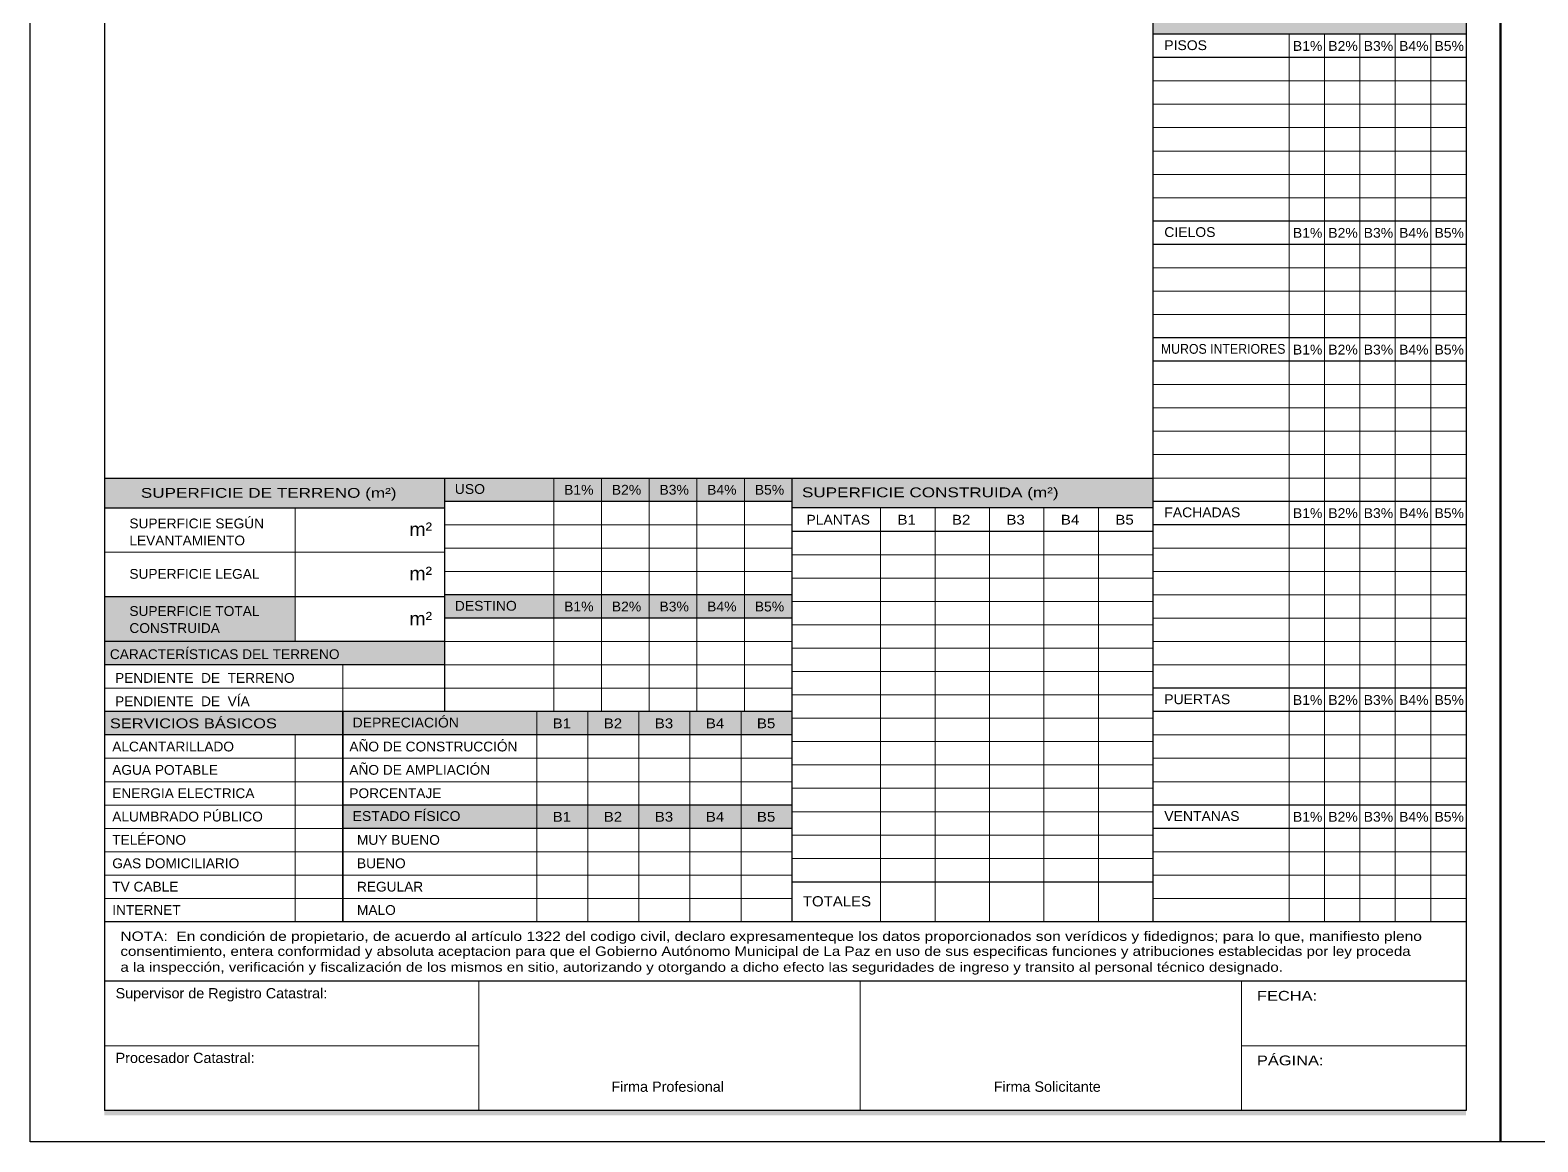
# Model space of a CAD drawing. Header units: inches. Extents: x 13.1 to 77.9, y 9.9 to 37.9.
# Drawn here: x 13.07 to 35.21, y 9.85 to 26.19 of the extents above; entities that cross this region are included whole.
import ezdxf

# ---------------------------------------------------------------- set-up
doc = ezdxf.new("R2010")
doc.units = ezdxf.units.IN
doc.header["$MEASUREMENT"] = 0
for name, color, linetype, lineweight in [('F_H', 253, 'Continuous', 13), ('F_NUEVA', 43, 'Continuous', 25), ('F_TEXT', 250, 'Continuous', 13), ('F_TEXTONUEVO', 250, 'Continuous', 13)]:
    doc.layers.add(name, color=color, linetype=linetype, lineweight=lineweight)
doc.layers.add('F_Layer01', color=7, linetype='Continuous')
doc.styles.add('ARIAL', font='arial.ttf', dxfattribs={"height": 0.2})

msp = doc.modelspace()

# ---------------------------------------------------------------- hatches: boundary and pattern name
at = {"layer": 'F_H'}
for points in [[(34.157, 26.127), (34.157, 26.47), (29.557, 26.47), (29.557, 26.127)], [(14.157, 19.605), (14.157, 19.165), (19.157, 19.165), (19.157, 19.605)], [(24.257, 19.262), (24.257, 19.605), (19.157, 19.605), (19.157, 19.262)], [(29.557, 19.165), (29.557, 19.605), (24.257, 19.605), (24.257, 19.165)], [(14.157, 17.865), (14.157, 17.203), (16.957, 17.203), (16.957, 17.865)], [(24.257, 17.546), (24.257, 17.889), (19.157, 17.889), (19.157, 17.546)], [(14.157, 17.203), (14.157, 16.86), (19.157, 16.86), (19.157, 17.203)], [(17.657, 15.83), (17.657, 16.173), (14.157, 16.173), (14.157, 15.83)], [(24.257, 15.83), (24.257, 16.173), (17.657, 16.173), (17.657, 15.83)], [(24.257, 14.457), (24.257, 14.8), (17.657, 14.8), (17.657, 14.457)]]:
    msp.add_hatch(color=256, dxfattribs=at).paths.add_polyline_path(points)
at = {"layer": 'F_Layer01', "true_color": 0x6eb1b7}
h = msp.add_hatch(color=143, dxfattribs=at)
h.dxf.hatch_style = 2
h.paths.add_polyline_path([(34.157, 10.239), (14.157, 10.239), (14.157, 10.313), (34.157, 10.313)])

# ---------------------------------------------------------------- linework, layer by layer
at = {"layer": 'Defpoints', "color": 2}
for points in [[(34.665, 37.852), (34.665, 9.852), (13.065, 9.852), (13.065, 37.852)], [(56.257, 37.852), (56.257, 9.852), (34.657, 9.852), (34.657, 37.852)]]:
    msp.add_lwpolyline(points, close=True, dxfattribs=at)
at = {"layer": 'F_NUEVA', "color": 7}
for p, q in [((14.157, 37.313), (14.157, 10.313)), ((34.157, 37.313), (34.157, 10.313)), ((29.557, 35.874), (29.557, 13.084)), ((34.157, 26.127), (29.557, 26.127)), ((34.157, 25.783), (29.557, 25.783)), ((34.157, 23.381), (29.557, 23.381)), ((34.157, 23.038), (29.557, 23.038)), ((34.157, 21.665), (29.557, 21.665)), ((34.157, 21.321), (29.557, 21.321)), ((14.157, 19.605), (14.157, 16.516)), ((14.157, 19.605), (29.557, 19.605)), ((19.157, 16.173), (19.157, 19.605)), ((24.257, 13.084), (24.257, 19.605)), ((29.557, 19.605), (29.557, 13.084)), ((14.157, 19.165), (19.157, 19.165)), ((24.257, 19.262), (19.157, 19.262)), ((29.557, 19.165), (24.257, 19.165)), ((34.157, 19.262), (29.557, 19.262)), ((34.157, 18.919), (29.557, 18.919)), ((29.557, 18.822), (24.257, 18.822)), ((14.157, 17.865), (19.157, 17.865)), ((24.257, 17.889), (19.157, 17.889)), ((24.257, 17.546), (19.157, 17.546)), ((19.157, 17.203), (14.157, 17.203)), ((19.157, 16.86), (14.157, 16.86)), ((34.157, 16.516), (29.557, 16.516)), ((17.657, 16.173), (14.157, 16.173)), ((24.257, 16.173), (17.657, 16.173)), ((17.657, 16.173), (17.657, 13.084)), ((17.657, 13.084), (17.657, 16.173)), ((34.157, 16.173), (29.557, 16.173)), ((17.657, 15.83), (14.157, 15.83)), ((24.257, 15.83), (17.657, 15.83)), ((23.257, 15.83), (17.657, 15.83)), ((24.257, 15.83), (17.657, 15.83)), ((24.257, 15.83), (18.657, 15.83)), ((24.257, 14.8), (17.657, 14.8)), ((34.157, 14.8), (29.557, 14.8)), ((24.257, 14.457), (17.657, 14.457)), ((34.157, 14.457), (29.557, 14.457)), ((24.257, 13.674), (29.557, 13.674)), ((34.157, 13.084), (14.157, 13.084)), ((34.157, 12.213), (14.157, 12.213)), ((34.157, 10.313), (14.157, 10.313))]:
    msp.add_line(p, q, dxfattribs=at)
at = {"layer": 'F_TEXTONUEVO', "color": 7}
for p, q in [((31.557, 13.084), (31.557, 26.127)), ((32.077, 23.381), (32.077, 26.127)), ((32.597, 23.381), (32.597, 26.127)), ((33.117, 23.381), (33.117, 26.127)), ((33.637, 23.381), (33.637, 26.127)), ((34.157, 25.44), (29.557, 25.44)), ((34.157, 25.097), (29.557, 25.097)), ((34.157, 24.754), (29.557, 24.754)), ((34.157, 24.41), (29.557, 24.41)), ((34.157, 24.067), (29.557, 24.067)), ((34.157, 23.724), (29.557, 23.724)), ((32.077, 19.262), (32.077, 23.381)), ((32.597, 19.262), (32.597, 23.381)), ((33.117, 19.262), (33.117, 23.381)), ((33.637, 19.262), (33.637, 23.381)), ((34.157, 22.694), (29.557, 22.694)), ((34.157, 22.351), (29.557, 22.351)), ((34.157, 22.008), (29.557, 22.008)), ((34.157, 20.978), (29.557, 20.978)), ((34.157, 20.635), (29.557, 20.635)), ((34.157, 20.292), (29.557, 20.292)), ((34.157, 19.949), (29.557, 19.949)), ((20.757, 16.173), (20.757, 19.605)), ((21.457, 16.173), (21.457, 19.605)), ((22.157, 16.173), (22.157, 19.605)), ((22.857, 16.173), (22.857, 19.605)), ((23.557, 16.173), (23.557, 19.605)), ((34.157, 19.605), (29.557, 19.605)), ((16.957, 17.203), (16.957, 19.165)), ((25.557, 19.165), (25.557, 13.084)), ((26.357, 19.165), (26.357, 13.084)), ((27.157, 19.165), (27.157, 13.084)), ((27.957, 19.165), (27.957, 13.084)), ((28.757, 19.165), (28.757, 13.084)), ((32.077, 13.084), (32.077, 19.262)), ((32.597, 13.084), (32.597, 19.262)), ((33.117, 13.084), (33.117, 19.262)), ((33.637, 13.084), (33.637, 19.262)), ((24.257, 18.919), (19.157, 18.919)), ((14.157, 18.515), (19.157, 18.515)), ((24.257, 18.576), (19.157, 18.576)), ((29.557, 18.479), (24.257, 18.479)), ((34.157, 18.576), (29.557, 18.576)), ((24.257, 18.232), (19.157, 18.232)), ((34.157, 18.232), (29.557, 18.232)), ((29.557, 18.136), (24.257, 18.136)), ((24.257, 17.792), (29.557, 17.792)), ((34.157, 17.889), (29.557, 17.889)), ((34.157, 17.546), (29.557, 17.546)), ((24.257, 17.449), (29.557, 17.449)), ((14.157, 17.203), (19.157, 17.203)), ((19.157, 17.203), (24.257, 17.203)), ((24.257, 17.106), (29.557, 17.106)), ((34.157, 17.203), (29.557, 17.203)), ((19.157, 16.86), (14.157, 16.86)), ((17.657, 16.173), (17.657, 16.86)), ((19.157, 16.86), (17.957, 16.86)), ((19.157, 16.86), (24.257, 16.86)), ((34.157, 16.86), (29.557, 16.86)), ((24.257, 16.763), (29.557, 16.763)), ((19.157, 16.516), (14.157, 16.516)), ((24.257, 16.516), (19.157, 16.516)), ((24.257, 16.42), (29.557, 16.42)), ((20.507, 13.084), (20.507, 16.173)), ((21.257, 13.084), (21.257, 16.173)), ((22.007, 13.084), (22.007, 16.173)), ((22.757, 13.084), (22.757, 16.173)), ((23.507, 13.084), (23.507, 16.173)), ((24.257, 16.076), (29.557, 16.076)), ((16.957, 13.084), (16.957, 15.83)), ((24.257, 15.733), (29.557, 15.733)), ((34.157, 15.83), (29.557, 15.83)), ((17.657, 15.487), (14.157, 15.487)), ((24.257, 15.487), (17.657, 15.487)), ((24.257, 15.39), (29.557, 15.39)), ((34.157, 15.487), (29.557, 15.487)), ((17.657, 15.143), (14.157, 15.143)), ((24.257, 15.143), (17.657, 15.143)), ((34.157, 15.143), (29.557, 15.143)), ((24.257, 15.047), (29.557, 15.047)), ((17.657, 14.8), (14.157, 14.8)), ((24.257, 14.703), (29.557, 14.703)), ((17.657, 14.457), (14.157, 14.457)), ((17.657, 14.457), (14.157, 14.457)), ((24.257, 14.36), (29.557, 14.36)), ((14.157, 14.114), (17.657, 14.114)), ((24.257, 14.114), (17.657, 14.114)), ((24.257, 14.017), (29.557, 14.017)), ((34.157, 14.114), (29.557, 14.114)), ((14.157, 13.771), (17.657, 13.771)), ((24.257, 13.771), (17.657, 13.771)), ((34.157, 13.771), (29.557, 13.771)), ((14.157, 13.427), (17.657, 13.427)), ((24.257, 13.427), (17.657, 13.427)), ((34.157, 13.427), (29.557, 13.427)), ((19.657, 12.213), (19.657, 10.313)), ((25.257, 12.213), (25.257, 10.313)), ((30.857, 12.213), (30.857, 10.313)), ((19.657, 11.263), (14.157, 11.263)), ((30.857, 11.263), (34.157, 11.263))]:
    msp.add_line(p, q, dxfattribs=at)

# ---------------------------------------------------------------- texts
at = {"layer": 'F_TEXT', "color": 7, "style": 'ARIAL'}
for s, height, width, p in [('PISOS', 0.1439, 1.02, (29.724, 25.893)), ('B1%%%', 0.1439, 1.02, (31.613, 25.882)), ('B2%%%', 0.1439, 1.02, (32.133, 25.882)), ('B3%%%', 0.1439, 1.02, (32.653, 25.882)), ('B4%%%', 0.1439, 1.02, (33.173, 25.882)), ('B5%%%', 0.1439, 1.02, (33.693, 25.882)), ('CIELOS', 0.1439, 1.02, (29.724, 23.147)), ('B1%%%', 0.1439, 1.02, (31.613, 23.136)), ('B2%%%', 0.1439, 1.02, (32.133, 23.136)), ('B3%%%', 0.1439, 1.02, (32.653, 23.136)), ('B4%%%', 0.1439, 1.02, (33.173, 23.136)), ('B5%%%', 0.1439, 1.02, (33.693, 23.136)), ('MUROS INTERIORES', 0.14393, 0.9, (29.674, 21.431)), ('B1%%%', 0.1439, 1.02, (31.613, 21.42)), ('B2%%%', 0.1439, 1.02, (32.133, 21.42)), ('B3%%%', 0.1439, 1.02, (32.653, 21.42)), ('B4%%%', 0.1439, 1.02, (33.173, 21.42)), ('B5%%%', 0.1439, 1.02, (33.693, 21.42)), ('USO', 0.1439, 1.02, (19.302, 19.372)), ('B1%%%', 0.1439, 1.02, (20.908, 19.361)), ('B2%%%', 0.1439, 1.02, (21.608, 19.361)), ('B3%%%', 0.1439, 1.02, (22.308, 19.361)), ('B4%%%', 0.1439, 1.02, (23.008, 19.361)), ('B5%%%', 0.1439, 1.02, (23.708, 19.361)), ('SUPERFICIE DE TERRENO (m²)', 0.14393, 1.25, (14.691, 19.315)), ('SUPERFICIE CONSTRUIDA (m²)', 0.14393, 1.25, (24.402, 19.323)), ('PLANTAS', 0.1439, 1.02, (24.467, 18.921)), ('B1', 0.1439, 1.1, (25.805, 18.921)), ('B2', 0.1439, 1.1, (26.605, 18.921)), ('B3', 0.1439, 1.1, (27.405, 18.921)), ('B4', 0.1439, 1.1, (28.205, 18.921)), ('B5', 0.1439, 1.1, (29.005, 18.921)), ('FACHADAS', 0.1439, 1.02, (29.724, 19.029)), ('B1%%%', 0.1439, 1.02, (31.613, 19.018)), ('B2%%%', 0.1439, 1.02, (32.133, 19.018)), ('B3%%%', 0.1439, 1.02, (32.653, 19.018)), ('B4%%%', 0.1439, 1.02, (33.173, 19.018)), ('B5%%%', 0.1439, 1.02, (33.693, 19.018)), ('m²', 0.2, 1.02, (18.636, 18.752)), ('m²', 0.2, 1.02, (18.636, 18.102)), ('DESTINO', 0.1439, 1.02, (19.302, 17.656)), ('B1%%%', 0.1439, 1.02, (20.908, 17.645)), ('B2%%%', 0.1439, 1.02, (21.608, 17.645)), ('B3%%%', 0.1439, 1.02, (22.308, 17.645)), ('B4%%%', 0.1439, 1.02, (23.008, 17.645)), ('B5%%%', 0.1439, 1.02, (23.708, 17.645)), ('m²', 0.2, 1.02, (18.636, 17.439)), ('PUERTAS', 0.1439, 1.02, (29.724, 16.283)), ('B1%%%', 0.1439, 1.02, (31.613, 16.272)), ('B2%%%', 0.1439, 1.02, (32.133, 16.272)), ('B3%%%', 0.1439, 1.02, (32.653, 16.272)), ('B4%%%', 0.1439, 1.02, (33.173, 16.272)), ('B5%%%', 0.1439, 1.02, (33.693, 16.272)), ('SERVICIOS BÁSICOS', 0.14393, 1.2, (14.236, 15.929)), ('DEPRECIACIÓN', 0.14393, 1.02, (17.802, 15.94)), ('B1', 0.1439, 1.1, (20.74, 15.929)), ('B2', 0.1439, 1.1, (21.49, 15.929)), ('B3', 0.1439, 1.1, (22.24, 15.929)), ('B4', 0.1439, 1.1, (22.99, 15.929)), ('B5', 0.1439, 1.1, (23.74, 15.929)), ('ESTADO FÍSICO', 0.14393, 1.02, (17.802, 14.567)), ('B1', 0.1439, 1.1, (20.74, 14.556)), ('B2', 0.1439, 1.1, (21.49, 14.556)), ('B3', 0.1439, 1.1, (22.24, 14.556)), ('B4', 0.1439, 1.1, (22.99, 14.556)), ('B5', 0.1439, 1.1, (23.74, 14.556)), ('VENTANAS', 0.1439, 1.02, (29.724, 14.567)), ('B1%%%', 0.1439, 1.02, (31.613, 14.556)), ('B2%%%', 0.1439, 1.02, (32.133, 14.556)), ('B3%%%', 0.1439, 1.02, (32.653, 14.556)), ('B4%%%', 0.1439, 1.02, (33.173, 14.556)), ('B5%%%', 0.1439, 1.02, (33.693, 14.556)), ('TOTALES', 0.15, 1.05, (24.415, 13.311)), ('NOTA:  En condición de propietario, de acuerdo al artículo 1322 del codigo civil, declaro expresamenteque los datos proporcionados son verídicos y fidedignos; para lo que, manifiesto pleno', 0.138175, 1.18, (14.391, 12.804)), ('consentimiento, entera conformidad y absoluta aceptacion para que el Gobierno Autónomo Municipal de La Paz en uso de sus especificas funciones y atribuciones establecidas por ley proceda', 0.138175, 1.15, (14.391, 12.584)), ('a la inspección, verificación y fiscalización de los mismos en sitio, autorizando y otorgando a dicho efecto las seguridades de ingreso y transito al personal técnico designado.', 0.138175, 1.15, (14.391, 12.35)), ('FECHA:', 0.1439, 1.2, (31.085, 11.926)), ('PÁGINA:', 0.1439, 1.2, (31.085, 10.976))]:
    msp.add_text(s, height=height, dxfattribs=dict(at, width=width)).set_placement(p)
for s, height, p in [('SUPERFICIE SEGÚN', 0.14393, (14.523, 18.866)), ('LEVANTAMIENTO', 0.14393, (14.523, 18.616)), ('SUPERFICIE LEGAL', 0.14393, (14.523, 18.125)), ('SUPERFICIE TOTAL', 0.14393, (14.523, 17.579)), ('CONSTRUIDA', 0.1439, (14.523, 17.329)), ('CARACTERÍSTICAS DEL TERRENO', 0.14393, (14.236, 16.945)), ('PENDIENTE  DE  TERRENO', 0.14393, (14.313, 16.596)), ('PENDIENTE  DE  VÍA', 0.14393, (14.313, 16.253)), ('ALCANTARILLADO', 0.14393, (14.271, 15.588)), ('AÑO DE CONSTRUCCIÓN', 0.14393, (17.754, 15.588)), ('AGUA POTABLE', 0.14393, (14.271, 15.245)), ('AÑO DE AMPLIACIÓN', 0.14393, (17.754, 15.245)), ('ENERGIA ELECTRICA', 0.14393, (14.271, 14.902)), ('PORCENTAJE', 0.1439, (17.754, 14.902)), ('ALUMBRADO PÚBLICO', 0.14393, (14.271, 14.559)), ('TELÉFONO', 0.1439, (14.271, 14.216)), ('MUY BUENO', 0.1439, (17.866, 14.216)), ('GAS DOMICILIARIO', 0.14393, (14.271, 13.872)), ('BUENO', 0.1439, (17.866, 13.872)), ('TV CABLE', 0.1439, (14.271, 13.529)), ('REGULAR', 0.1439, (17.866, 13.529)), ('INTERNET', 0.1439, (14.271, 13.186)), ('MALO', 0.1439, (17.866, 13.186)), ('Supervisor de Registro Catastral:', 0.15113, (14.32, 11.96)), ('Procesador Catastral:', 0.15113, (14.32, 11.01)), ('Firma Profesional', 0.15113, (21.602, 10.587)), ('Firma Solicitante', 0.15113, (27.219, 10.587))]:
    msp.add_text(s, height=height, dxfattribs=at).set_placement(p)

doc.saveas('drawing.dxf')
